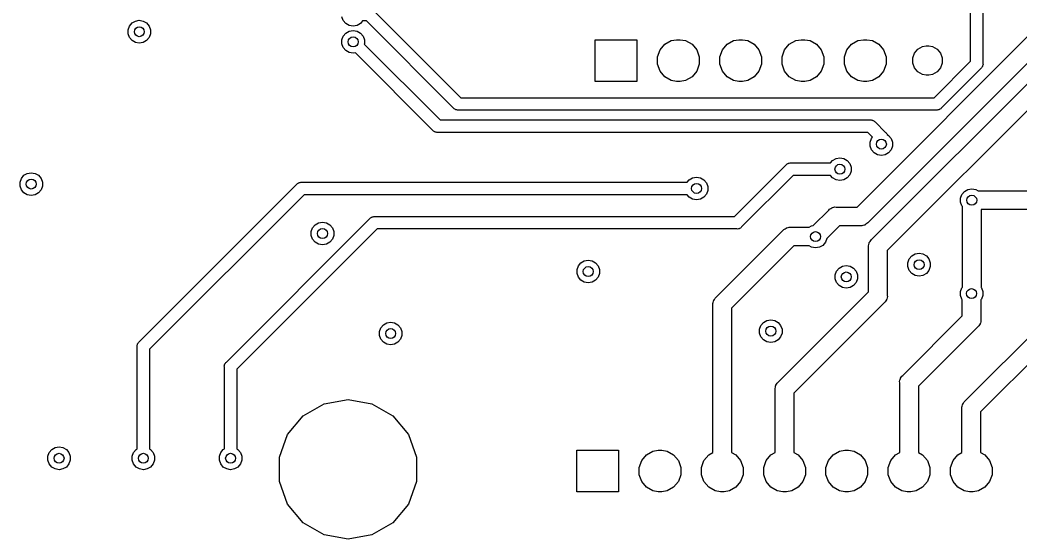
# Model space of a CAD drawing. Extents: x 91.5 to 190.2, y -113.9 to -59.9.
# Drawn here: x 91.5 to 132.3, y -113.86 to -92.69 of the extents above; entities that cross this region are included whole.
import ezdxf

# ---------------------------------------------------------------- set-up
doc = ezdxf.new("R2010")
doc.units = 0
doc.header["$MEASUREMENT"] = 0
doc.layers.add('BLACK', color=7, linetype='CONTINUOUS')

msp = doc.modelspace()

# ---------------------------------------------------------------- linework, layer by layer
at = {"layer": 'BLACK', "linetype": 'CONTINUOUS'}
for p, q in [((130.784, -88.1132), (130.784, -94.4639)), ((130.276, -94.3698), (130.276, -91.1122)), ((104.688, -92.7021), (104.633, -92.5506)), ((105.924, -92.2982), (109.482, -95.856)), ((95.909, -93.0831), (95.9642, -92.9316)), ((95.9642, -92.9316), (96.0678, -92.8081)), ((96.0678, -92.8081), (96.2075, -92.7275)), ((96.2075, -92.7275), (96.3662, -92.6995)), ((96.3662, -92.6995), (96.525, -92.7275)), ((96.525, -92.7275), (96.6647, -92.8081)), ((96.6647, -92.8081), (96.7683, -92.9316)), ((96.7683, -92.9316), (96.8234, -93.0831)), ((104.792, -92.8256), (104.688, -92.7021)), ((104.931, -92.9063), (104.792, -92.8256)), ((105.09, -92.9343), (104.931, -92.9063)), ((105.249, -92.9063), (105.09, -92.9343)), ((105.388, -92.8256), (105.249, -92.9063)), ((105.474, -92.724), (105.388, -92.8256)), ((105.631, -92.724), (105.474, -92.724)), ((109.189, -96.2818), (105.631, -92.724)), ((125.647, -100.319), (132.974, -92.9924)), ((95.909, -93.2444), (95.909, -93.0831)), ((95.9642, -93.3959), (95.909, -93.2444)), ((96.0678, -93.5194), (95.9642, -93.3959)), ((96.7683, -93.3959), (96.6647, -93.5194)), ((96.8234, -93.2444), (96.7683, -93.3959)), ((96.8234, -93.0831), (96.8234, -93.2444)), ((104.633, -93.4994), (104.688, -93.3479)), ((104.688, -93.3479), (104.792, -93.2244)), ((104.792, -93.2244), (104.931, -93.1437)), ((104.931, -93.1437), (105.09, -93.1157)), ((105.09, -93.1157), (105.249, -93.1437)), ((105.249, -93.1437), (105.388, -93.2244)), ((105.388, -93.2244), (105.492, -93.3479)), ((105.492, -93.3479), (105.547, -93.4994)), ((96.2075, -93.6), (96.0678, -93.5194)), ((96.3662, -93.628), (96.2075, -93.6)), ((96.525, -93.6), (96.3662, -93.628)), ((96.6647, -93.5194), (96.525, -93.6)), ((104.633, -93.6606), (104.633, -93.4994)), ((104.688, -93.8121), (104.633, -93.6606)), ((104.792, -93.9356), (104.688, -93.8121)), ((105.547, -93.6606), (105.543, -93.6734)), ((105.543, -93.6734), (108.635, -96.766)), ((105.547, -93.4994), (105.547, -93.6606)), ((114.97, -95.19), (114.97, -93.49)), ((114.97, -93.49), (116.67, -93.49)), ((116.67, -93.49), (116.67, -95.19)), ((117.613, -93.9084), (117.805, -93.6788)), ((117.805, -93.6788), (118.065, -93.5289)), ((118.065, -93.5289), (118.286, -93.49)), ((118.286, -93.49), (118.434, -93.49)), ((118.434, -93.49), (118.655, -93.5289)), ((118.655, -93.5289), (118.915, -93.6788)), ((118.915, -93.6788), (119.107, -93.9084)), ((120.153, -93.9084), (120.345, -93.6788)), ((120.345, -93.6788), (120.605, -93.5289)), ((120.605, -93.5289), (120.826, -93.49)), ((120.826, -93.49), (120.974, -93.49)), ((120.974, -93.49), (121.195, -93.5289)), ((121.195, -93.5289), (121.455, -93.6788)), ((121.455, -93.6788), (121.647, -93.9084)), ((122.693, -93.9084), (122.885, -93.6788)), ((122.885, -93.6788), (123.145, -93.5289)), ((123.145, -93.5289), (123.366, -93.49)), ((123.366, -93.49), (123.514, -93.49)), ((123.514, -93.49), (123.735, -93.5289)), ((123.735, -93.5289), (123.995, -93.6788)), ((123.995, -93.6788), (124.187, -93.9084)), ((125.233, -93.9084), (125.425, -93.6788)), ((125.425, -93.6788), (125.685, -93.5289)), ((125.685, -93.5289), (125.906, -93.49)), ((125.906, -93.49), (126.054, -93.49)), ((126.054, -93.49), (126.275, -93.5289)), ((133.413, -93.631), (126.086, -100.958)), ((126.275, -93.5289), (126.535, -93.6788)), ((126.535, -93.6788), (126.727, -93.9084)), ((128.128, -93.8733), (128.312, -93.7675)), ((128.312, -93.7675), (128.468, -93.74)), ((128.468, -93.74), (128.572, -93.74)), ((128.572, -93.74), (128.728, -93.7675)), ((128.728, -93.7675), (128.912, -93.8733)), ((104.931, -94.0163), (104.792, -93.9356)), ((105.09, -94.0443), (104.931, -94.0163)), ((105.179, -94.0285), (105.09, -94.0443)), ((108.343, -97.1918), (105.179, -94.0285)), ((117.51, -94.1901), (117.613, -93.9084)), ((117.51, -94.4899), (117.51, -94.1901)), ((119.107, -93.9084), (119.21, -94.1901)), ((119.21, -94.1901), (119.21, -94.4899)), ((120.05, -94.1901), (120.153, -93.9084)), ((120.05, -94.4899), (120.05, -94.1901)), ((121.647, -93.9084), (121.75, -94.1901)), ((121.75, -94.1901), (121.75, -94.4899)), ((122.59, -94.1901), (122.693, -93.9084)), ((122.59, -94.4899), (122.59, -94.1901)), ((124.187, -93.9084), (124.29, -94.1901)), ((124.29, -94.1901), (124.29, -94.4899)), ((125.13, -94.1901), (125.233, -93.9084)), ((125.13, -94.4899), (125.13, -94.1901)), ((126.727, -93.9084), (126.83, -94.1901)), ((126.83, -94.1901), (126.83, -94.4899)), ((127.92, -94.2342), (127.992, -94.0354)), ((127.92, -94.4458), (127.92, -94.2342)), ((127.992, -94.0354), (128.128, -93.8733)), ((128.912, -93.8733), (129.048, -94.0354)), ((129.048, -94.0354), (129.12, -94.2342)), ((129.12, -94.2342), (129.12, -94.4458)), ((117.613, -94.7716), (117.51, -94.4899)), ((119.21, -94.4899), (119.107, -94.7716)), ((120.153, -94.7716), (120.05, -94.4899)), ((121.75, -94.4899), (121.647, -94.7716)), ((122.693, -94.7716), (122.59, -94.4899)), ((124.29, -94.4899), (124.187, -94.7716)), ((125.233, -94.7716), (125.13, -94.4899)), ((126.242, -101.649), (133.342, -94.5496)), ((126.83, -94.4899), (126.727, -94.7716)), ((127.992, -94.6446), (127.92, -94.4458)), ((128.128, -94.8067), (127.992, -94.6446)), ((128.79, -95.856), (130.276, -94.3698)), ((129.048, -94.6446), (128.912, -94.8067)), ((129.12, -94.4458), (129.048, -94.6446)), ((130.728, -94.6408), (130.702, -94.6624)), ((130.744, -94.6116), (130.728, -94.6408)), ((130.764, -94.584), (130.744, -94.6116)), ((130.767, -94.573), (130.764, -94.584)), ((130.772, -94.5632), (130.767, -94.573)), ((130.778, -94.53), (130.772, -94.5632)), ((130.787, -94.4975), (130.778, -94.53)), ((130.784, -94.4639), (130.787, -94.4975)), ((117.805, -95.0012), (117.613, -94.7716)), ((118.065, -95.1511), (117.805, -95.0012)), ((118.915, -95.0012), (118.655, -95.1511)), ((119.107, -94.7716), (118.915, -95.0012)), ((120.345, -95.0012), (120.153, -94.7716)), ((120.605, -95.1511), (120.345, -95.0012)), ((121.455, -95.0012), (121.195, -95.1511)), ((121.647, -94.7716), (121.455, -95.0012)), ((122.885, -95.0012), (122.693, -94.7716)), ((123.145, -95.1511), (122.885, -95.0012)), ((123.995, -95.0012), (123.735, -95.1511)), ((124.187, -94.7716), (123.995, -95.0012)), ((125.425, -95.0012), (125.233, -94.7716)), ((125.685, -95.1511), (125.425, -95.0012)), ((126.535, -95.0012), (126.275, -95.1511)), ((126.727, -94.7716), (126.535, -95.0012)), ((128.312, -94.9125), (128.128, -94.8067)), ((128.468, -94.94), (128.312, -94.9125)), ((128.572, -94.94), (128.468, -94.94)), ((128.728, -94.9125), (128.572, -94.94)), ((128.912, -94.8067), (128.728, -94.9125)), ((130.702, -94.6624), (129.082, -96.2818)), ((116.67, -95.19), (114.97, -95.19)), ((118.286, -95.19), (118.065, -95.1511)), ((118.434, -95.19), (118.286, -95.19)), ((118.655, -95.1511), (118.434, -95.19)), ((120.826, -95.19), (120.605, -95.1511)), ((120.974, -95.19), (120.826, -95.19)), ((121.195, -95.1511), (120.974, -95.19)), ((123.366, -95.19), (123.145, -95.1511)), ((123.514, -95.19), (123.366, -95.19)), ((123.735, -95.1511), (123.514, -95.19)), ((125.906, -95.19), (125.685, -95.1511)), ((126.054, -95.19), (125.906, -95.19)), ((126.275, -95.1511), (126.054, -95.19)), ((133.781, -95.1882), (126.881, -102.088)), ((109.482, -95.856), (128.79, -95.856)), ((109.211, -96.3076), (109.189, -96.2818)), ((129.082, -96.2818), (129.061, -96.3076)), ((109.24, -96.3244), (109.211, -96.3076)), ((109.268, -96.3438), (109.24, -96.3244)), ((109.279, -96.3467), (109.268, -96.3438)), ((109.288, -96.3524), (109.279, -96.3467)), ((109.322, -96.3582), (109.288, -96.3524)), ((109.354, -96.3669), (109.322, -96.3582)), ((109.388, -96.364), (109.354, -96.3669)), ((128.884, -96.364), (109.388, -96.364)), ((128.917, -96.3669), (128.884, -96.364)), ((128.95, -96.3582), (128.917, -96.3669)), ((128.983, -96.3524), (128.95, -96.3582)), ((128.993, -96.3467), (128.983, -96.3524)), ((129.004, -96.3438), (128.993, -96.3467)), ((129.032, -96.3244), (129.004, -96.3438)), ((129.061, -96.3076), (129.032, -96.3244)), ((108.635, -96.766), (126.189, -96.766)), ((126.189, -96.766), (126.222, -96.7631)), ((126.222, -96.7631), (126.255, -96.7718)), ((126.255, -96.7718), (126.288, -96.7776)), ((126.288, -96.7776), (126.298, -96.7833)), ((126.298, -96.7833), (126.309, -96.7862)), ((126.309, -96.7862), (126.337, -96.8056)), ((126.337, -96.8056), (126.366, -96.8224)), ((126.366, -96.8224), (126.387, -96.8482)), ((126.387, -96.8482), (126.812, -97.2726)), ((108.364, -97.2176), (108.343, -97.1918)), ((108.393, -97.2344), (108.364, -97.2176)), ((108.421, -97.2538), (108.393, -97.2344)), ((108.432, -97.2567), (108.421, -97.2538)), ((108.442, -97.2624), (108.432, -97.2567)), ((108.475, -97.2682), (108.442, -97.2624)), ((108.508, -97.2769), (108.475, -97.2682)), ((108.541, -97.274), (108.508, -97.2769)), ((126.095, -97.274), (108.541, -97.274)), ((126.284, -97.4631), (126.095, -97.274)), ((126.238, -97.5179), (126.284, -97.4631)), ((126.812, -97.2726), (126.838, -97.2942)), ((126.838, -97.2942), (126.854, -97.3234)), ((126.854, -97.3234), (126.874, -97.351)), ((126.874, -97.351), (126.876, -97.3581)), ((126.876, -97.3581), (126.938, -97.3944)), ((126.938, -97.3944), (127.042, -97.5179)), ((126.183, -97.6694), (126.238, -97.5179)), ((126.183, -97.8306), (126.183, -97.6694)), ((126.238, -97.9821), (126.183, -97.8306)), ((127.042, -97.5179), (127.097, -97.6694)), ((127.097, -97.8306), (127.042, -97.9821)), ((127.097, -97.6694), (127.097, -97.8306)), ((124.791, -98.3387), (124.95, -98.3107)), ((124.95, -98.3107), (125.109, -98.3387)), ((126.342, -98.1056), (126.238, -97.9821)), ((126.481, -98.1863), (126.342, -98.1056)), ((126.64, -98.2143), (126.481, -98.1863)), ((126.799, -98.1863), (126.64, -98.2143)), ((126.938, -98.1056), (126.799, -98.1863)), ((127.042, -97.9821), (126.938, -98.1056)), ((120.645, -100.706), (122.748, -98.6032)), ((122.748, -98.6032), (122.769, -98.5774)), ((122.769, -98.5774), (122.798, -98.5606)), ((122.798, -98.5606), (122.826, -98.5412)), ((122.826, -98.5412), (122.837, -98.5383)), ((122.837, -98.5383), (122.847, -98.5326)), ((122.847, -98.5326), (122.88, -98.5268)), ((122.88, -98.5268), (122.913, -98.5181)), ((122.913, -98.5181), (122.946, -98.521)), ((122.946, -98.521), (124.566, -98.521)), ((124.566, -98.521), (124.652, -98.4194)), ((124.652, -98.4194), (124.791, -98.3387)), ((125.109, -98.3387), (125.248, -98.4194)), ((125.248, -98.4194), (125.352, -98.5429)), ((125.352, -98.5429), (125.407, -98.6944)), ((125.407, -98.6944), (125.407, -98.8556)), ((91.5529, -99.1479), (91.6566, -99.0244)), ((91.6566, -99.0244), (91.7962, -98.9437)), ((91.7962, -98.9437), (91.955, -98.9157)), ((91.955, -98.9157), (92.1138, -98.9437)), ((92.1138, -98.9437), (92.2534, -99.0244)), ((92.2534, -99.0244), (92.3571, -99.1479)), ((118.802, -99.2044), (118.941, -99.1237)), ((118.941, -99.1237), (119.1, -99.0957)), ((119.1, -99.0957), (119.259, -99.1237)), ((119.259, -99.1237), (119.398, -99.2044)), ((123.04, -99.029), (120.937, -101.132)), ((124.566, -99.029), (123.04, -99.029)), ((124.652, -99.1306), (124.566, -99.029)), ((124.791, -99.2113), (124.652, -99.1306)), ((125.248, -99.1306), (125.109, -99.2113)), ((125.352, -99.0071), (125.248, -99.1306)), ((125.407, -98.8556), (125.352, -99.0071)), ((91.4978, -99.2994), (91.5529, -99.1479)), ((91.4978, -99.4606), (91.4978, -99.2994)), ((91.5529, -99.6121), (91.4978, -99.4606)), ((92.3571, -99.1479), (92.4122, -99.2994)), ((92.4122, -99.4606), (92.3571, -99.6121)), ((92.4122, -99.2994), (92.4122, -99.4606)), ((96.3582, -105.823), (102.793, -99.3882)), ((102.793, -99.3882), (102.814, -99.3624)), ((102.814, -99.3624), (102.843, -99.3456)), ((102.843, -99.3456), (102.871, -99.3262)), ((102.871, -99.3262), (102.882, -99.3233)), ((102.882, -99.3233), (102.892, -99.3176)), ((102.892, -99.3176), (102.925, -99.3118)), ((102.925, -99.3118), (102.958, -99.3031)), ((102.958, -99.3031), (102.991, -99.306)), ((102.991, -99.306), (118.716, -99.306)), ((118.716, -99.306), (118.802, -99.2044)), ((119.398, -99.2044), (119.502, -99.3279)), ((119.502, -99.3279), (119.557, -99.4794)), ((119.557, -99.4794), (119.557, -99.6406)), ((124.95, -99.2393), (124.791, -99.2113)), ((125.109, -99.2113), (124.95, -99.2393)), ((91.6566, -99.7356), (91.5529, -99.6121)), ((91.7962, -99.8163), (91.6566, -99.7356)), ((91.955, -99.8443), (91.7962, -99.8163)), ((92.1138, -99.8163), (91.955, -99.8443)), ((92.2534, -99.7356), (92.1138, -99.8163)), ((92.3571, -99.6121), (92.2534, -99.7356)), ((103.085, -99.814), (96.784, -106.115)), ((118.716, -99.814), (103.085, -99.814)), ((118.802, -99.9156), (118.716, -99.814)), ((118.941, -99.9963), (118.802, -99.9156)), ((119.398, -99.9156), (119.259, -99.9963)), ((119.502, -99.7921), (119.398, -99.9156)), ((119.557, -99.6406), (119.502, -99.7921)), ((129.873, -99.9594), (129.928, -99.8079)), ((129.928, -99.8079), (130.032, -99.6844)), ((130.032, -99.6844), (130.171, -99.6037)), ((130.171, -99.6037), (130.33, -99.5757)), ((130.33, -99.5757), (130.489, -99.6037)), ((130.489, -99.6037), (130.584, -99.659)), ((130.584, -99.659), (133.493, -99.659)), ((119.1, -100.024), (118.941, -99.9963)), ((119.259, -99.9963), (119.1, -100.024)), ((124.575, -100.378), (124.616, -100.349)), ((124.616, -100.349), (124.633, -100.345)), ((124.633, -100.345), (124.648, -100.336)), ((124.648, -100.336), (124.697, -100.328)), ((124.697, -100.328), (124.746, -100.315)), ((124.746, -100.315), (124.797, -100.319)), ((124.797, -100.319), (125.647, -100.319)), ((129.873, -100.121), (129.873, -99.9594)), ((129.928, -100.272), (129.873, -100.121)), ((129.949, -100.297), (129.928, -100.272)), ((129.949, -103.581), (129.949, -100.297)), ((105.773, -100.788), (105.794, -100.762)), ((105.794, -100.762), (105.823, -100.746)), ((105.823, -100.746), (105.851, -100.726)), ((105.851, -100.726), (105.862, -100.723)), ((105.862, -100.723), (105.872, -100.718)), ((105.872, -100.718), (105.905, -100.712)), ((105.905, -100.712), (105.938, -100.703)), ((105.938, -100.703), (105.971, -100.706)), ((105.971, -100.706), (120.645, -100.706)), ((123.864, -101.077), (124.499, -100.442)), ((124.499, -100.442), (124.531, -100.404)), ((124.531, -100.404), (124.575, -100.378)), ((133.352, -100.421), (130.711, -100.421)), ((130.711, -100.421), (130.711, -103.605)), ((99.9182, -106.643), (105.773, -100.788)), ((103.383, -101.319), (103.438, -101.168)), ((103.438, -101.168), (103.542, -101.044)), ((103.542, -101.044), (103.681, -100.964)), ((103.681, -100.964), (103.84, -100.936)), ((103.84, -100.936), (103.999, -100.964)), ((103.999, -100.964), (104.138, -101.044)), ((104.138, -101.044), (104.242, -101.168)), ((104.242, -101.168), (104.297, -101.319)), ((120.887, -101.174), (120.859, -101.194)), ((120.916, -101.158), (120.887, -101.174)), ((120.937, -101.132), (120.916, -101.158)), ((122.71, -101.203), (122.751, -101.174)), ((122.751, -101.174), (122.768, -101.17)), ((122.768, -101.17), (122.783, -101.161)), ((122.783, -101.161), (122.832, -101.153)), ((122.832, -101.153), (122.881, -101.14)), ((122.881, -101.14), (122.932, -101.144)), ((122.932, -101.144), (123.701, -101.144)), ((123.701, -101.144), (123.796, -101.089)), ((123.796, -101.089), (123.864, -101.077)), ((124.938, -101.081), (124.412, -101.607)), ((125.788, -101.081), (124.938, -101.081)), ((125.839, -101.085), (125.788, -101.081)), ((125.888, -101.072), (125.839, -101.085)), ((125.937, -101.064), (125.888, -101.072)), ((125.952, -101.055), (125.937, -101.064)), ((125.968, -101.051), (125.952, -101.055)), ((126.01, -101.022), (125.968, -101.051)), ((126.054, -100.996), (126.01, -101.022)), ((126.086, -100.958), (126.054, -100.996)), ((106.065, -101.214), (100.344, -106.935)), ((103.383, -101.481), (103.383, -101.319)), ((103.438, -101.632), (103.383, -101.481)), ((104.297, -101.481), (104.242, -101.632)), ((104.297, -101.319), (104.297, -101.481)), ((120.739, -101.214), (106.065, -101.214)), ((119.892, -104.009), (122.634, -101.267)), ((120.772, -101.217), (120.739, -101.214)), ((120.805, -101.208), (120.772, -101.217)), ((120.838, -101.202), (120.805, -101.208)), ((120.848, -101.197), (120.838, -101.202)), ((120.859, -101.194), (120.848, -101.197)), ((122.634, -101.267), (122.666, -101.229)), ((122.666, -101.229), (122.71, -101.203)), ((103.542, -101.756), (103.438, -101.632)), ((103.681, -101.836), (103.542, -101.756)), ((103.84, -101.864), (103.681, -101.836)), ((103.999, -101.836), (103.84, -101.864)), ((104.138, -101.756), (103.999, -101.836)), ((104.242, -101.632), (104.138, -101.756)), ((123.073, -101.906), (120.531, -104.448)), ((123.701, -101.906), (123.073, -101.906)), ((123.796, -101.961), (123.701, -101.906)), ((123.955, -101.989), (123.796, -101.961)), ((124.114, -101.961), (123.955, -101.989)), ((124.253, -101.881), (124.114, -101.961)), ((124.357, -101.757), (124.253, -101.881)), ((124.412, -101.607), (124.357, -101.757)), ((126.115, -101.896), (126.128, -101.847)), ((126.119, -101.947), (126.115, -101.896)), ((126.119, -103.782), (126.119, -101.947)), ((126.128, -101.847), (126.136, -101.798)), ((126.136, -101.798), (126.145, -101.783)), ((126.145, -101.783), (126.149, -101.766)), ((126.149, -101.766), (126.178, -101.725)), ((126.178, -101.725), (126.204, -101.681)), ((126.204, -101.681), (126.242, -101.649)), ((126.881, -102.088), (126.881, -103.923)), ((127.778, -102.438), (127.882, -102.314)), ((127.882, -102.314), (128.021, -102.234)), ((128.021, -102.234), (128.18, -102.206)), ((128.18, -102.206), (128.339, -102.234)), ((128.339, -102.234), (128.478, -102.314)), ((128.478, -102.314), (128.582, -102.438)), ((114.223, -102.869), (114.278, -102.718)), ((114.278, -102.718), (114.382, -102.594)), ((114.382, -102.594), (114.521, -102.514)), ((114.521, -102.514), (114.68, -102.486)), ((114.68, -102.486), (114.839, -102.514)), ((114.839, -102.514), (114.978, -102.594)), ((114.978, -102.594), (115.082, -102.718)), ((115.082, -102.718), (115.137, -102.869)), ((124.912, -102.814), (125.051, -102.734)), ((125.051, -102.734), (125.21, -102.706)), ((125.21, -102.706), (125.369, -102.734)), ((125.369, -102.734), (125.508, -102.814)), ((127.723, -102.589), (127.778, -102.438)), ((127.723, -102.751), (127.723, -102.589)), ((127.778, -102.902), (127.723, -102.751)), ((128.582, -102.438), (128.637, -102.589)), ((128.637, -102.751), (128.582, -102.902)), ((128.637, -102.589), (128.637, -102.751)), ((114.223, -103.031), (114.223, -102.869)), ((114.278, -103.182), (114.223, -103.031)), ((114.382, -103.306), (114.278, -103.182)), ((115.082, -103.182), (114.978, -103.306)), ((115.137, -103.031), (115.082, -103.182)), ((115.137, -102.869), (115.137, -103.031)), ((124.753, -103.089), (124.808, -102.938)), ((124.753, -103.251), (124.753, -103.089)), ((124.808, -102.938), (124.912, -102.814)), ((125.508, -102.814), (125.612, -102.938)), ((125.612, -102.938), (125.667, -103.089)), ((125.667, -103.089), (125.667, -103.251)), ((127.882, -103.026), (127.778, -102.902)), ((128.021, -103.106), (127.882, -103.026)), ((128.18, -103.134), (128.021, -103.106)), ((128.339, -103.106), (128.18, -103.134)), ((128.478, -103.026), (128.339, -103.106)), ((128.582, -102.902), (128.478, -103.026)), ((114.521, -103.386), (114.382, -103.306)), ((114.68, -103.414), (114.521, -103.386)), ((114.839, -103.386), (114.68, -103.414)), ((114.978, -103.306), (114.839, -103.386)), ((124.808, -103.402), (124.753, -103.251)), ((124.912, -103.526), (124.808, -103.402)), ((125.051, -103.606), (124.912, -103.526)), ((125.21, -103.634), (125.051, -103.606)), ((125.369, -103.606), (125.21, -103.634)), ((125.508, -103.526), (125.369, -103.606)), ((125.612, -103.402), (125.508, -103.526)), ((125.667, -103.251), (125.612, -103.402)), ((129.863, -103.769), (129.918, -103.618)), ((129.918, -103.618), (129.949, -103.581)), ((130.711, -103.605), (130.722, -103.618)), ((130.722, -103.618), (130.777, -103.769)), ((119.854, -104.041), (119.892, -104.009)), ((122.432, -107.469), (126.119, -103.782)), ((126.872, -104.023), (126.864, -104.072)), ((126.885, -103.974), (126.872, -104.023)), ((126.881, -103.923), (126.885, -103.974)), ((129.863, -103.931), (129.863, -103.769)), ((129.918, -104.082), (129.863, -103.931)), ((130.777, -103.931), (130.722, -104.082)), ((130.777, -103.769), (130.777, -103.931)), ((119.765, -104.256), (119.778, -104.207)), ((119.769, -104.307), (119.765, -104.256)), ((119.769, -110.328), (119.769, -104.307)), ((119.778, -104.207), (119.786, -104.158)), ((119.786, -104.158), (119.795, -104.143)), ((119.795, -104.143), (119.799, -104.126)), ((119.799, -104.126), (119.828, -104.085)), ((119.828, -104.085), (119.854, -104.041)), ((126.758, -104.221), (123.071, -107.908)), ((126.796, -104.189), (126.758, -104.221)), ((126.822, -104.145), (126.796, -104.189)), ((126.851, -104.104), (126.822, -104.145)), ((126.855, -104.087), (126.851, -104.104)), ((126.864, -104.072), (126.855, -104.087)), ((129.939, -104.107), (129.918, -104.082)), ((129.939, -104.762), (129.939, -104.107)), ((130.052, -108.239), (133.874, -104.417)), ((130.722, -104.082), (130.701, -104.107)), ((130.701, -104.107), (130.701, -104.903)), ((120.531, -104.448), (120.531, -110.328)), ((127.512, -107.189), (129.939, -104.762)), ((106.163, -105.399), (106.218, -105.248)), ((106.218, -105.248), (106.322, -105.124)), ((106.322, -105.124), (106.461, -105.044)), ((106.461, -105.044), (106.62, -105.016)), ((106.62, -105.016), (106.779, -105.044)), ((106.779, -105.044), (106.918, -105.124)), ((106.918, -105.124), (107.022, -105.248)), ((107.022, -105.248), (107.077, -105.399)), ((121.673, -105.299), (121.728, -105.148)), ((121.728, -105.148), (121.832, -105.024)), ((121.832, -105.024), (121.971, -104.944)), ((121.971, -104.944), (122.13, -104.916)), ((122.13, -104.916), (122.289, -104.944)), ((122.289, -104.944), (122.428, -105.024)), ((122.428, -105.024), (122.532, -105.148)), ((122.532, -105.148), (122.587, -105.299)), ((130.578, -105.201), (128.151, -107.628)), ((130.616, -105.169), (130.578, -105.201)), ((130.642, -105.125), (130.616, -105.169)), ((130.671, -105.084), (130.642, -105.125)), ((130.675, -105.067), (130.671, -105.084)), ((130.684, -105.052), (130.675, -105.067)), ((130.692, -105.003), (130.684, -105.052)), ((134.413, -104.956), (130.691, -108.678)), ((130.705, -104.954), (130.692, -105.003)), ((130.701, -104.903), (130.705, -104.954)), ((106.163, -105.561), (106.163, -105.399)), ((106.218, -105.712), (106.163, -105.561)), ((107.077, -105.561), (107.022, -105.712)), ((107.077, -105.399), (107.077, -105.561)), ((121.673, -105.461), (121.673, -105.299)), ((121.728, -105.612), (121.673, -105.461)), ((121.832, -105.736), (121.728, -105.612)), ((122.532, -105.612), (122.428, -105.736)), ((122.587, -105.461), (122.532, -105.612)), ((122.587, -105.299), (122.587, -105.461)), ((96.2731, -105.988), (96.2818, -105.955)), ((96.276, -106.021), (96.2731, -105.988)), ((96.276, -110.189), (96.276, -106.021)), ((96.2818, -105.955), (96.2876, -105.922)), ((96.2876, -105.922), (96.2933, -105.912)), ((96.2933, -105.912), (96.2962, -105.901)), ((96.2962, -105.901), (96.3156, -105.873)), ((96.3156, -105.873), (96.3324, -105.844)), ((96.3324, -105.844), (96.3582, -105.823)), ((106.322, -105.836), (106.218, -105.712)), ((106.461, -105.916), (106.322, -105.836)), ((106.62, -105.944), (106.461, -105.916)), ((106.779, -105.916), (106.62, -105.944)), ((106.918, -105.836), (106.779, -105.916)), ((107.022, -105.712), (106.918, -105.836)), ((121.971, -105.816), (121.832, -105.736)), ((122.13, -105.844), (121.971, -105.816)), ((122.289, -105.816), (122.13, -105.844)), ((122.428, -105.736), (122.289, -105.816)), ((96.784, -106.115), (96.784, -110.189)), ((99.8331, -106.808), (99.8418, -106.775)), ((99.836, -106.841), (99.8331, -106.808)), ((99.836, -110.189), (99.836, -106.841)), ((99.8418, -106.775), (99.8476, -106.742)), ((99.8476, -106.742), (99.8533, -106.732)), ((99.8533, -106.732), (99.8562, -106.721)), ((99.8562, -106.721), (99.8756, -106.693)), ((99.8756, -106.693), (99.8924, -106.664)), ((99.8924, -106.664), (99.9182, -106.643)), ((100.344, -106.935), (100.344, -110.189)), ((127.419, -107.306), (127.448, -107.265)), ((127.448, -107.265), (127.474, -107.221)), ((127.474, -107.221), (127.512, -107.189)), ((122.305, -107.716), (122.318, -107.667)), ((122.318, -107.667), (122.326, -107.618)), ((122.326, -107.618), (122.335, -107.603)), ((122.335, -107.603), (122.339, -107.587)), ((122.339, -107.587), (122.368, -107.545)), ((122.368, -107.545), (122.394, -107.501)), ((122.394, -107.501), (122.432, -107.469)), ((127.385, -107.436), (127.398, -107.387)), ((127.389, -107.487), (127.385, -107.436)), ((127.389, -110.328), (127.389, -107.487)), ((127.398, -107.387), (127.406, -107.338)), ((127.406, -107.338), (127.415, -107.323)), ((127.415, -107.323), (127.419, -107.306)), ((128.151, -107.628), (128.151, -110.328)), ((122.309, -107.767), (122.305, -107.716)), ((122.309, -110.328), (122.309, -107.767)), ((123.071, -107.908), (123.071, -110.328)), ((103.052, -108.842), (103.908, -108.348)), ((103.908, -108.348), (104.88, -108.177)), ((104.88, -108.177), (105.852, -108.348)), ((105.852, -108.348), (106.708, -108.842)), ((129.925, -108.486), (129.938, -108.437)), ((129.929, -108.537), (129.925, -108.486)), ((129.938, -108.437), (129.946, -108.388)), ((129.946, -108.388), (129.955, -108.373)), ((129.955, -108.373), (129.959, -108.356)), ((129.959, -108.356), (129.988, -108.315)), ((129.988, -108.315), (130.014, -108.271)), ((130.014, -108.271), (130.052, -108.239)), ((102.418, -109.598), (103.052, -108.842)), ((106.708, -108.842), (107.342, -109.598)), ((129.929, -110.328), (129.929, -108.537)), ((130.691, -108.678), (130.691, -110.328)), ((102.08, -110.526), (102.418, -109.598)), ((107.342, -109.598), (107.68, -110.526)), ((92.7916, -110.214), (92.9312, -110.134)), ((92.9312, -110.134), (93.09, -110.106)), ((93.09, -110.106), (93.2488, -110.134)), ((93.2488, -110.134), (93.3884, -110.214)), ((92.6328, -110.489), (92.6879, -110.338)), ((92.6328, -110.651), (92.6328, -110.489)), ((92.6879, -110.338), (92.7916, -110.214)), ((93.3884, -110.214), (93.4921, -110.338)), ((93.4921, -110.338), (93.5472, -110.489)), ((93.5472, -110.489), (93.5472, -110.651)), ((96.0728, -110.489), (96.1279, -110.338)), ((96.0728, -110.651), (96.0728, -110.489)), ((96.1279, -110.338), (96.2316, -110.214)), ((96.2316, -110.214), (96.276, -110.189)), ((96.784, -110.189), (96.8284, -110.214)), ((96.8284, -110.214), (96.9321, -110.338)), ((96.9321, -110.338), (96.9872, -110.489)), ((96.9872, -110.489), (96.9872, -110.651)), ((99.6328, -110.489), (99.6879, -110.338)), ((99.6328, -110.651), (99.6328, -110.489)), ((99.6879, -110.338), (99.7916, -110.214)), ((99.7916, -110.214), (99.836, -110.189)), ((100.344, -110.189), (100.388, -110.214)), ((100.388, -110.214), (100.492, -110.338)), ((100.492, -110.338), (100.547, -110.489)), ((100.547, -110.489), (100.547, -110.651)), ((102.08, -111.514), (102.08, -110.526)), ((107.68, -110.526), (107.68, -111.514)), ((114.22, -111.94), (114.22, -110.24)), ((114.22, -110.24), (115.92, -110.24)), ((115.92, -110.24), (115.92, -111.94)), ((116.863, -110.658), (117.055, -110.429)), ((117.055, -110.429), (117.315, -110.279)), ((117.315, -110.279), (117.536, -110.24)), ((117.536, -110.24), (117.684, -110.24)), ((117.684, -110.24), (117.905, -110.279)), ((117.905, -110.279), (118.165, -110.429)), ((118.165, -110.429), (118.357, -110.658)), ((119.403, -110.658), (119.595, -110.429)), ((119.595, -110.429), (119.769, -110.328)), ((120.531, -110.328), (120.705, -110.429)), ((120.705, -110.429), (120.897, -110.658)), ((121.943, -110.658), (122.135, -110.429)), ((122.135, -110.429), (122.309, -110.328)), ((123.071, -110.328), (123.245, -110.429)), ((123.245, -110.429), (123.437, -110.658)), ((124.483, -110.658), (124.675, -110.429)), ((124.675, -110.429), (124.935, -110.279)), ((124.935, -110.279), (125.156, -110.24)), ((125.156, -110.24), (125.304, -110.24)), ((125.304, -110.24), (125.525, -110.279)), ((125.525, -110.279), (125.785, -110.429)), ((125.785, -110.429), (125.977, -110.658)), ((127.023, -110.658), (127.215, -110.429)), ((127.215, -110.429), (127.389, -110.328)), ((128.151, -110.328), (128.325, -110.429)), ((128.325, -110.429), (128.517, -110.658)), ((129.563, -110.658), (129.755, -110.429)), ((129.755, -110.429), (129.929, -110.328)), ((130.691, -110.328), (130.865, -110.429)), ((130.865, -110.429), (131.057, -110.658)), ((92.6879, -110.802), (92.6328, -110.651)), ((92.7916, -110.926), (92.6879, -110.802)), ((92.9312, -111.006), (92.7916, -110.926)), ((93.3884, -110.926), (93.2488, -111.006)), ((93.4921, -110.802), (93.3884, -110.926)), ((93.5472, -110.651), (93.4921, -110.802)), ((96.1279, -110.802), (96.0728, -110.651)), ((96.2316, -110.926), (96.1279, -110.802)), ((96.3712, -111.006), (96.2316, -110.926)), ((96.8284, -110.926), (96.6888, -111.006)), ((96.9321, -110.802), (96.8284, -110.926)), ((96.9872, -110.651), (96.9321, -110.802)), ((99.6879, -110.802), (99.6328, -110.651)), ((99.7916, -110.926), (99.6879, -110.802)), ((99.9312, -111.006), (99.7916, -110.926)), ((100.388, -110.926), (100.249, -111.006)), ((100.492, -110.802), (100.388, -110.926)), ((100.547, -110.651), (100.492, -110.802)), ((116.76, -110.94), (116.863, -110.658)), ((116.76, -111.24), (116.76, -110.94)), ((118.357, -110.658), (118.46, -110.94)), ((118.46, -110.94), (118.46, -111.24)), ((119.3, -110.94), (119.403, -110.658)), ((119.3, -111.24), (119.3, -110.94)), ((120.897, -110.658), (121, -110.94)), ((121, -110.94), (121, -111.24)), ((121.84, -110.94), (121.943, -110.658)), ((121.84, -111.24), (121.84, -110.94)), ((123.437, -110.658), (123.54, -110.94)), ((123.54, -110.94), (123.54, -111.24)), ((124.38, -110.94), (124.483, -110.658)), ((124.38, -111.24), (124.38, -110.94)), ((125.977, -110.658), (126.08, -110.94)), ((126.08, -110.94), (126.08, -111.24)), ((126.92, -110.94), (127.023, -110.658)), ((126.92, -111.24), (126.92, -110.94)), ((128.517, -110.658), (128.62, -110.94)), ((128.62, -110.94), (128.62, -111.24)), ((129.46, -110.94), (129.563, -110.658)), ((129.46, -111.24), (129.46, -110.94)), ((131.057, -110.658), (131.16, -110.94)), ((131.16, -110.94), (131.16, -111.24)), ((93.09, -111.034), (92.9312, -111.006)), ((93.2488, -111.006), (93.09, -111.034)), ((96.53, -111.034), (96.3712, -111.006)), ((96.6888, -111.006), (96.53, -111.034)), ((100.09, -111.034), (99.9312, -111.006)), ((100.249, -111.006), (100.09, -111.034)), ((116.863, -111.522), (116.76, -111.24)), ((118.46, -111.24), (118.357, -111.522)), ((119.403, -111.522), (119.3, -111.24)), ((121, -111.24), (120.897, -111.522)), ((121.943, -111.522), (121.84, -111.24)), ((123.54, -111.24), (123.437, -111.522)), ((124.483, -111.522), (124.38, -111.24)), ((126.08, -111.24), (125.977, -111.522)), ((127.023, -111.522), (126.92, -111.24)), ((128.62, -111.24), (128.517, -111.522)), ((129.563, -111.522), (129.46, -111.24)), ((131.16, -111.24), (131.057, -111.522)), ((102.418, -112.442), (102.08, -111.514)), ((107.68, -111.514), (107.342, -112.442)), ((117.055, -111.751), (116.863, -111.522)), ((117.315, -111.901), (117.055, -111.751)), ((118.165, -111.751), (117.905, -111.901)), ((118.357, -111.522), (118.165, -111.751)), ((119.595, -111.751), (119.403, -111.522)), ((119.855, -111.901), (119.595, -111.751)), ((120.705, -111.751), (120.445, -111.901)), ((120.897, -111.522), (120.705, -111.751)), ((122.135, -111.751), (121.943, -111.522)), ((122.395, -111.901), (122.135, -111.751)), ((123.245, -111.751), (122.985, -111.901)), ((123.437, -111.522), (123.245, -111.751)), ((124.675, -111.751), (124.483, -111.522)), ((124.935, -111.901), (124.675, -111.751)), ((125.785, -111.751), (125.525, -111.901)), ((125.977, -111.522), (125.785, -111.751)), ((127.215, -111.751), (127.023, -111.522)), ((127.475, -111.901), (127.215, -111.751)), ((128.325, -111.751), (128.065, -111.901)), ((128.517, -111.522), (128.325, -111.751)), ((129.755, -111.751), (129.563, -111.522)), ((130.015, -111.901), (129.755, -111.751)), ((130.865, -111.751), (130.605, -111.901)), ((131.057, -111.522), (130.865, -111.751)), ((115.92, -111.94), (114.22, -111.94)), ((117.536, -111.94), (117.315, -111.901)), ((117.684, -111.94), (117.536, -111.94)), ((117.905, -111.901), (117.684, -111.94)), ((120.076, -111.94), (119.855, -111.901)), ((120.224, -111.94), (120.076, -111.94)), ((120.445, -111.901), (120.224, -111.94)), ((122.616, -111.94), (122.395, -111.901)), ((122.764, -111.94), (122.616, -111.94)), ((122.985, -111.901), (122.764, -111.94)), ((125.156, -111.94), (124.935, -111.901)), ((125.304, -111.94), (125.156, -111.94)), ((125.525, -111.901), (125.304, -111.94)), ((127.696, -111.94), (127.475, -111.901)), ((127.844, -111.94), (127.696, -111.94)), ((128.065, -111.901), (127.844, -111.94)), ((130.236, -111.94), (130.015, -111.901)), ((130.384, -111.94), (130.236, -111.94)), ((130.605, -111.901), (130.384, -111.94)), ((103.052, -113.198), (102.418, -112.442)), ((107.342, -112.442), (106.708, -113.198)), ((103.908, -113.692), (103.052, -113.198)), ((106.708, -113.198), (105.852, -113.692)), ((104.88, -113.863), (103.908, -113.692)), ((105.852, -113.692), (104.88, -113.863))]:
    msp.add_line(p, q, dxfattribs=at)
at = {"layer": 'BLACK'}
for centre in [(96.3662, -93.1638), (105.09, -93.58), (126.64, -97.75), (124.95, -98.775), (91.955, -99.38), (119.1, -99.56), (130.33, -100.04), (103.84, -101.4), (123.955, -101.525), (114.68, -102.95), (128.18, -102.67), (125.21, -103.17), (130.32, -103.85), (122.13, -105.38), (106.62, -105.48), (93.09, -110.57), (96.53, -110.57), (100.09, -110.57)]:
    msp.add_circle(centre, 0.2032, dxfattribs=at)

doc.saveas('drawing.dxf')
